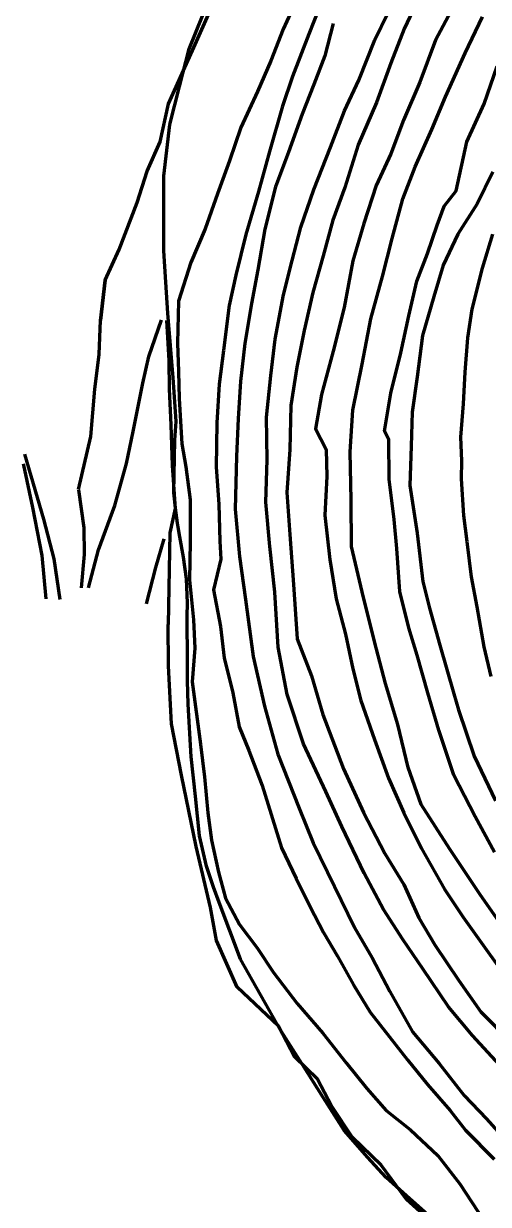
# Model space of a CAD drawing. Extents: x 334605 to 338795, y 3217454 to 3219673.
# Drawn here: x 334604.6 to 334763.6, y 3219003.6 to 3219407.8 of the extents above; entities that cross this region are included whole.
import ezdxf

# ---------------------------------------------------------------- set-up
doc = ezdxf.new("R2010")
doc.units = 0
doc.header["$MEASUREMENT"] = 0
doc.layers.add('CREST', color=5, linetype='Continuous', true_color=0x0000ff)
doc.layers.add('TOE', color=94, linetype='Continuous', true_color=0x00ac00)

msp = doc.modelspace()

# ---------------------------------------------------------------- linework, layer by layer
at = {"layer": 'CREST', "color": 5, "lineweight": 100, "true_color": 0x0000ff}
for points in [[(334623.382, 3219248.342, 1742.31), (334627.536, 3219266.467, 1742.864), (334628.906, 3219282.714, 1743.05), (334630.427, 3219294.635, 1743.134), (334630.877, 3219306.251, 1744.212), (334632.489, 3219320.049, 1742.298), (334637.241, 3219330.521, 1743.686), (334643.393, 3219346.651, 1743.936), (334646.894, 3219357.368, 1744.373), (334651.322, 3219367.398, 1744.009), (334654.145, 3219380.404, 1744.906), (334662.338, 3219398.642, 1744.247), (334670.053, 3219416.24, 1745.677)], [(334623.382, 3219248.342, 1742.31), (334627.536, 3219266.467, 1742.864), (334628.906, 3219282.714, 1743.05), (334630.427, 3219294.635, 1743.134), (334630.877, 3219306.251, 1744.212), (334632.489, 3219320.049, 1742.298), (334637.241, 3219330.521, 1743.686), (334643.393, 3219346.651, 1743.936), (334646.894, 3219357.368, 1744.373), (334651.322, 3219367.398, 1744.009), (334654.145, 3219380.404, 1744.906), (334662.338, 3219398.642, 1744.247), (334670.053, 3219416.24, 1745.677)], [(334744.833, 3218998.253, 1741.613), (334736.74, 3219005.506, 1741.359), (334728.647, 3219012.759, 1741.105), (334722.173, 3219019.809, 1741.06), (334714.261, 3219028.911, 1741.012), (334707.072, 3219040.227, 1741.154), (334699.882, 3219051.543, 1741.297), (334692.693, 3219062.859, 1741.439), (334685.739, 3219075.196, 1741.4), (334678.785, 3219087.533, 1741.36), (334675.119, 3219097.266, 1740.995), (334671.453, 3219106.999, 1740.63), (334669.587, 3219112.201, 1739.5), (334667.2, 3219119.356, 1739), (334664.763, 3219129.784, 1738.41), (334663.371, 3219143.263, 1738.944), (334661.844, 3219156.829, 1738.41), (334660.831, 3219174.796, 1735.562), (334660.611, 3219182.845, 1735.319), (334660.671, 3219193.787, 1735.169), (334660.538, 3219200.261, 1732.26), (334660.538, 3219204.945, 1731.287), (334660.612, 3219209.482, 1730.668), (334660.276, 3219217.723, 1728.37), (334659.306, 3219225.159, 1728.301), (334658.074, 3219232.123, 1729.576), (334657.49, 3219235.464, 1730.524), (334657.234, 3219236.815, 1730.47), (334656.502, 3219241.968, 1731.439), (334655.984, 3219247.182, 1732.324), (334656.317, 3219265.189, 1731.331), (334656.793, 3219271.62, 1730.588), (334655.712, 3219286.667, 1732.996), (334654.825, 3219297.689, 1734.415), (334653.938, 3219308.711, 1735.834), (334653.262, 3219319.368, 1737.51), (334652.585, 3219330.025, 1739.185), (334652.585, 3219342.881, 1741.463), (334652.585, 3219355.737, 1743.74), (334654.615, 3219373.329, 1744.87), (334657.931, 3219386.294, 1744.682), (334661.247, 3219399.26, 1744.494), (334668.425, 3219417.159, 1745.753)], [(334744.833, 3218998.253, 1741.613), (334736.74, 3219005.506, 1741.359), (334728.647, 3219012.759, 1741.105), (334722.173, 3219019.809, 1741.06), (334714.261, 3219028.911, 1741.012), (334707.072, 3219040.227, 1741.154), (334699.882, 3219051.543, 1741.297), (334692.693, 3219062.859, 1741.439), (334685.739, 3219075.196, 1741.4), (334678.785, 3219087.533, 1741.36), (334675.119, 3219097.266, 1740.995), (334671.453, 3219106.999, 1740.63), (334669.587, 3219112.201, 1739.5), (334667.2, 3219119.356, 1739), (334664.763, 3219129.784, 1738.41), (334663.371, 3219143.263, 1738.944), (334661.844, 3219156.829, 1738.41), (334660.831, 3219174.796, 1735.562), (334660.611, 3219182.845, 1735.319), (334660.671, 3219193.787, 1735.169), (334660.538, 3219200.261, 1732.26), (334660.538, 3219204.945, 1731.287), (334660.612, 3219209.482, 1730.668), (334660.276, 3219217.723, 1728.37), (334659.306, 3219225.159, 1728.301), (334658.074, 3219232.123, 1729.576), (334657.49, 3219235.464, 1730.524), (334657.234, 3219236.815, 1730.47), (334656.502, 3219241.968, 1731.439), (334655.984, 3219247.182, 1732.324), (334656.317, 3219265.189, 1731.331), (334656.793, 3219271.62, 1730.588), (334655.712, 3219286.667, 1732.996), (334654.825, 3219297.689, 1734.415), (334653.938, 3219308.711, 1735.834), (334653.262, 3219319.368, 1737.51), (334652.585, 3219330.025, 1739.185), (334652.585, 3219342.881, 1741.463), (334652.585, 3219355.737, 1743.74), (334654.615, 3219373.329, 1744.87), (334657.931, 3219386.294, 1744.682), (334661.247, 3219399.26, 1744.494), (334668.425, 3219417.159, 1745.753)], [(334751.677, 3219413.69, 1693.903), (334745.449, 3219402.186, 1694.926), (334740.152, 3219387.848, 1694.754), (334734.533, 3219374.82, 1694.957), (334730.155, 3219363.302, 1694.685), (334725.146, 3219352.429, 1695.191), (334720.948, 3219339.45, 1694.447), (334717.19, 3219326.646, 1694.713), (334714.245, 3219310.652, 1694.491), (334710.505, 3219295.692, 1695.019), (334706.527, 3219280.912, 1695.026), (334704.43, 3219269.139, 1694.201), (334708.077, 3219262.008, 1694.967), (334708.332, 3219252.847, 1694.61), (334707.623, 3219239.551, 1695.221), (334709.286, 3219224.42, 1695.691), (334711.54, 3219210.923, 1695.53), (334714.686, 3219198.814, 1695.928), (334717.179, 3219186.951, 1696.085), (334719.961, 3219176.048, 1695.634), (334724.654, 3219162.792, 1695.93), (334729.436, 3219149.535, 1695.858), (334734.621, 3219137.681, 1695.561), (334740.685, 3219125.389, 1695.979), (334748.612, 3219111.566, 1695.459), (334754.885, 3219101.959, 1695.259), (334762.911, 3219090.75, 1695.353), (334771.935, 3219078.188, 1694.792)], [(334705.61, 3219412.943, 1722.016), (334702.115, 3219404.216, 1722.204), (334696.556, 3219389.796, 1722.03), (334693.108, 3219379.551, 1721.986), (334688.734, 3219364.036, 1722.16), (334684.881, 3219350.393, 1722.251), (334680.614, 3219335.677, 1722.481), (334677.23, 3219321.718, 1722.571), (334674.875, 3219311.322, 1722.503), (334672.943, 3219295.958, 1722.765), (334671.517, 3219284.38, 1722.835), (334670.666, 3219271.211, 1723.347), (334670.497, 3219255.971, 1722.889), (334671.412, 3219243.274, 1722.293), (334671.725, 3219230.681, 1722.169), (334672.005, 3219224.444, 1722.285), (334669.505, 3219214.009, 1724.804), (334671.945, 3219201.47, 1724.36), (334673.142, 3219190.73, 1724.099), (334676.164, 3219178.683, 1724.334), (334678.291, 3219167.133, 1724.014), (334681.631, 3219159.02, 1724.524), (334686.139, 3219146.95, 1724.569), (334692.814, 3219125.615, 1723.9), (334697.843, 3219115.147, 1723.951), (334702.58, 3219105.506, 1724), (334707.204, 3219096.724, 1724.049), (334711.912, 3219088.541, 1723.167), (334717.426, 3219078.766, 1723.465), (334723.139, 3219069.411, 1723.348), (334729.738, 3219060.979, 1723.033), (334735.94, 3219053.077, 1723.684), (334742.776, 3219044.598, 1723.77), (334750.481, 3219035.753, 1723.523), (334755.78, 3219029.001, 1724.012), (334765.514, 3219019.037, 1723.267)], [(334767.374, 3219051.363, 1708.766), (334758.141, 3219061.414, 1708.282), (334749.895, 3219071.173, 1708.523), (334741.114, 3219084.198, 1708.662), (334734.269, 3219094.295, 1708.416), (334727.743, 3219104.579, 1708.18), (334721.127, 3219117.013, 1708.668), (334713.427, 3219132.955, 1708.601), (334707.964, 3219144.934, 1708.616), (334700.274, 3219161.306, 1708.484), (334694.715, 3219178.192, 1708.834), (334691.608, 3219194.351, 1708.165), (334690.547, 3219213.165, 1708.032), (334688.824, 3219228.829, 1708.009), (334687.486, 3219243.97, 1709.052), (334687.864, 3219258.516, 1709.384), (334687.68, 3219273.143, 1709.22), (334689.147, 3219287.423, 1709.065), (334690.656, 3219299.831, 1708.55), (334693.437, 3219314.967, 1708.32), (334696.408, 3219326.8, 1708.585), (334699.368, 3219338.168, 1708.893), (334703.823, 3219351.018, 1709.206), (334709.505, 3219365.578, 1709.032), (334714.361, 3219378.002, 1709.132), (334719.278, 3219388.508, 1708.859), (334724.743, 3219402.322, 1708.704), (334729.214, 3219411.44, 1708.674)], [(334702.115, 3219404.216, 1722.204)], [(334702.115, 3219404.216, 1722.204)], [(334702.115, 3219404.216, 1722.204)], [(334702.115, 3219404.216, 1722.204)], [(334696.556, 3219389.796, 1722.03)], [(334696.556, 3219389.796, 1722.03)], [(334696.556, 3219389.796, 1722.03)], [(334696.556, 3219389.796, 1722.03)], [(334765.698, 3219124.217, 1678.544), (334759.029, 3219136.402, 1678.658), (334751.772, 3219150.596, 1679.79), (334746.626, 3219165.967, 1679.76), (334742.842, 3219178.711, 1680.219), (334739.248, 3219191.649, 1680.202), (334736.312, 3219201.019, 1680.722), (334733.265, 3219213.414, 1680.55), (334732.235, 3219228.19, 1680.169), (334731.342, 3219238.06, 1680.483), (334729.607, 3219251.816, 1680.327), (334729.509, 3219265.508, 1680.426), (334728, 3219268.259, 1679.82), (334730.208, 3219281.303, 1679.41), (334733.599, 3219295.18, 1678.452), (334736.32, 3219307.804, 1677.859), (334739.089, 3219319.71, 1677.465), (334742.722, 3219329.117, 1676.995), (334746.031, 3219338.867, 1677.309), (334748.392, 3219345.327, 1677.759), (334752.556, 3219350.56, 1678.178), (334756.195, 3219367.411, 1678.874), (334762.095, 3219380.389, 1679.013), (334766.603, 3219393.307, 1679.965)], [(334693.108, 3219379.551, 1721.986)], [(334693.108, 3219379.551, 1721.986)], [(334693.108, 3219379.551, 1721.986)], [(334693.108, 3219379.551, 1721.986)], [(334688.734, 3219364.036, 1722.16)], [(334688.734, 3219364.036, 1722.16)], [(334688.734, 3219364.036, 1722.16)], [(334688.734, 3219364.036, 1722.16)], [(334684.881, 3219350.393, 1722.251)], [(334684.881, 3219350.393, 1722.251)], [(334684.881, 3219350.393, 1722.251)], [(334684.881, 3219350.393, 1722.251)], [(334680.614, 3219335.677, 1722.481)], [(334680.614, 3219335.677, 1722.481)], [(334680.614, 3219335.677, 1722.481)], [(334680.614, 3219335.677, 1722.481)], [(334764.945, 3219335.773, 1664.044), (334761.391, 3219324.1, 1664.388), (334757.933, 3219310.028, 1664.841), (334756.42, 3219300.223, 1665.578), (334755.553, 3219288.502, 1665.446), (334754.932, 3219277.678, 1665.363), (334753.978, 3219266.317, 1665.066), (334754.32, 3219258.139, 1665.028), (334754.221, 3219252.039, 1664.912), (334755.052, 3219239.405, 1664.439), (334756.142, 3219230.504, 1664.431), (334757.651, 3219218.465, 1664.696), (334759.575, 3219208.118, 1664.545), (334762.025, 3219194.469, 1663.818), (334764.45, 3219184.367, 1663.574)], [(334677.23, 3219321.718, 1722.571)], [(334677.23, 3219321.718, 1722.571)], [(334677.23, 3219321.718, 1722.571)], [(334677.23, 3219321.718, 1722.571)], [(334632.489, 3219320.049, 1742.298), (334630.877, 3219306.251, 1744.212)], [(334632.489, 3219320.049, 1742.298), (334630.877, 3219306.251, 1744.212)], [(334632.489, 3219320.049, 1742.298), (334630.877, 3219306.251, 1744.212)], [(334632.489, 3219320.049, 1742.298), (334630.877, 3219306.251, 1744.212)], [(334674.875, 3219311.322, 1722.503)], [(334674.875, 3219311.322, 1722.503)], [(334674.875, 3219311.322, 1722.503)], [(334674.875, 3219311.322, 1722.503)], [(334653.408, 3219306.182, 1727.12), (334654.243, 3219292.499, 1727.751), (334654.399, 3219282.723, 1728.476), (334654.942, 3219270.54, 1729.24), (334655.37, 3219256.548, 1730.15), (334656.442, 3219241.839, 1731.81), (334654.634, 3219233.525, 1732.132), (334654.004, 3219202.159, 1735.653)], [(334653.408, 3219306.182, 1727.12), (334654.243, 3219292.499, 1727.751), (334654.399, 3219282.723, 1728.476), (334654.942, 3219270.54, 1729.24), (334655.37, 3219256.548, 1730.15), (334656.442, 3219241.839, 1731.81), (334654.634, 3219233.525, 1732.132), (334654.004, 3219202.159, 1735.653)], [(334653.408, 3219306.182, 1727.12), (334654.243, 3219292.499, 1727.751), (334654.399, 3219282.723, 1728.476), (334654.942, 3219270.54, 1729.24), (334655.37, 3219256.548, 1730.15), (334656.442, 3219241.839, 1731.81), (334654.634, 3219233.525, 1732.132), (334654.004, 3219202.159, 1735.653)], [(334653.408, 3219306.182, 1727.12), (334654.243, 3219292.499, 1727.751), (334654.399, 3219282.723, 1728.476), (334654.942, 3219270.54, 1729.24), (334655.37, 3219256.548, 1730.15), (334656.442, 3219241.839, 1731.81), (334654.634, 3219233.525, 1732.132), (334654.004, 3219202.159, 1735.653)], [(334672.943, 3219295.958, 1722.765)], [(334672.943, 3219295.958, 1722.765)], [(334672.943, 3219295.958, 1722.765)], [(334672.943, 3219295.958, 1722.765)], [(334670.666, 3219271.211, 1723.347)], [(334670.666, 3219271.211, 1723.347)], [(334670.666, 3219271.211, 1723.347)], [(334670.666, 3219271.211, 1723.347)], [(334612.262, 3219210.961, 1740.677), (334610.937, 3219225.735, 1741.2), (334607.726, 3219242.202, 1741.916), (334604.682, 3219256.651, 1742.117), (334604.592, 3219257.087, 1742.108)], [(334612.262, 3219210.961, 1740.677), (334610.937, 3219225.735, 1741.2), (334607.726, 3219242.202, 1741.916), (334604.682, 3219256.651, 1742.117), (334604.592, 3219257.087, 1742.108)], [(334612.262, 3219210.961, 1740.677), (334610.937, 3219225.735, 1741.2), (334607.726, 3219242.202, 1741.916), (334604.682, 3219256.651, 1742.117), (334604.592, 3219257.087, 1742.108)], [(334612.262, 3219210.961, 1740.677), (334610.937, 3219225.735, 1741.2), (334607.726, 3219242.202, 1741.916), (334604.682, 3219256.651, 1742.117), (334604.592, 3219257.087, 1742.108)], [(334670.497, 3219255.971, 1722.889)], [(334670.497, 3219255.971, 1722.889)], [(334670.497, 3219255.971, 1722.889)], [(334670.497, 3219255.971, 1722.889)], [(334623.392, 3219248.266, 1742.332), (334625.165, 3219235.19, 1738.758), (334625.316, 3219226.091, 1737.027), (334624.326, 3219214.702, 1735.864)], [(334623.392, 3219248.266, 1742.332), (334625.165, 3219235.19, 1738.758), (334625.316, 3219226.091, 1737.027), (334624.326, 3219214.702, 1735.864)], [(334623.392, 3219248.266, 1742.332), (334625.165, 3219235.19, 1738.758), (334625.316, 3219226.091, 1737.027), (334624.326, 3219214.702, 1735.864)], [(334623.392, 3219248.266, 1742.332), (334625.165, 3219235.19, 1738.758), (334625.316, 3219226.091, 1737.027), (334624.326, 3219214.702, 1735.864)], [(334671.412, 3219243.274, 1722.293)], [(334671.412, 3219243.274, 1722.293)], [(334671.412, 3219243.274, 1722.293)], [(334671.412, 3219243.274, 1722.293)], [(334646.655, 3219209.149, 1734.664), (334649.833, 3219221.606, 1733.274), (334652.613, 3219231.452, 1732.346)], [(334646.655, 3219209.149, 1734.664), (334649.833, 3219221.606, 1733.274), (334652.613, 3219231.452, 1732.346)], [(334646.655, 3219209.149, 1734.664), (334649.833, 3219221.606, 1733.274), (334652.613, 3219231.452, 1732.346)], [(334646.655, 3219209.149, 1734.664), (334649.833, 3219221.606, 1733.274), (334652.613, 3219231.452, 1732.346)], [(334671.725, 3219230.681, 1722.169), (334672.005, 3219224.444, 1722.285)], [(334671.725, 3219230.681, 1722.169), (334672.005, 3219224.444, 1722.285)], [(334671.725, 3219230.681, 1722.169), (334672.005, 3219224.444, 1722.285)], [(334671.725, 3219230.681, 1722.169), (334672.005, 3219224.444, 1722.285)], [(334669.505, 3219214.009, 1724.804), (334671.945, 3219201.47, 1724.36)], [(334669.505, 3219214.009, 1724.804), (334671.945, 3219201.47, 1724.36)], [(334669.505, 3219214.009, 1724.804), (334671.945, 3219201.47, 1724.36)], [(334669.505, 3219214.009, 1724.804), (334671.945, 3219201.47, 1724.36)], [(334749.146, 3218993.05, 1741.929), (334735.53, 3219005.265, 1742.341), (334726.869, 3219017.044, 1741.858), (334717.099, 3219026.536, 1741.391), (334709.86, 3219037.283, 1741.14), (334705.133, 3219046.498, 1741.353), (334697.204, 3219054.078, 1742.508), (334691.77, 3219064.607, 1742.251), (334677.665, 3219077.91, 1742.592), (334670.526, 3219093.922, 1741.49), (334668.508, 3219105.268, 1734.534), (334663.574, 3219126.136, 1735.575), (334658.54, 3219150.578, 1735.074), (334655.193, 3219168.081, 1737.303), (334654.136, 3219187.929, 1735.868), (334654.004, 3219202.159, 1735.653)], [(334749.146, 3218993.05, 1741.929), (334735.53, 3219005.265, 1742.341), (334726.869, 3219017.044, 1741.858), (334717.099, 3219026.536, 1741.391), (334709.86, 3219037.283, 1741.14), (334705.133, 3219046.498, 1741.353), (334697.204, 3219054.078, 1742.508), (334691.77, 3219064.607, 1742.251), (334677.665, 3219077.91, 1742.592), (334670.526, 3219093.922, 1741.49), (334668.508, 3219105.268, 1734.534), (334663.574, 3219126.136, 1735.575), (334658.54, 3219150.578, 1735.074), (334655.193, 3219168.081, 1737.303), (334654.136, 3219187.929, 1735.868), (334654.004, 3219202.159, 1735.653)], [(334749.146, 3218993.05, 1741.929), (334735.53, 3219005.265, 1742.341), (334726.869, 3219017.044, 1741.858), (334717.099, 3219026.536, 1741.391), (334709.86, 3219037.283, 1741.14), (334705.133, 3219046.498, 1741.353), (334697.204, 3219054.078, 1742.508), (334691.77, 3219064.607, 1742.251), (334677.665, 3219077.91, 1742.592), (334670.526, 3219093.922, 1741.49), (334668.508, 3219105.268, 1734.534), (334663.574, 3219126.136, 1735.575), (334658.54, 3219150.578, 1735.074), (334655.193, 3219168.081, 1737.303), (334654.136, 3219187.929, 1735.868), (334654.004, 3219202.159, 1735.653)], [(334749.146, 3218993.05, 1741.929), (334735.53, 3219005.265, 1742.341), (334726.869, 3219017.044, 1741.858), (334717.099, 3219026.536, 1741.391), (334709.86, 3219037.283, 1741.14), (334705.133, 3219046.498, 1741.353), (334697.204, 3219054.078, 1742.508), (334691.77, 3219064.607, 1742.251), (334677.665, 3219077.91, 1742.592), (334670.526, 3219093.922, 1741.49), (334668.508, 3219105.268, 1734.534), (334663.574, 3219126.136, 1735.575), (334658.54, 3219150.578, 1735.074), (334655.193, 3219168.081, 1737.303), (334654.136, 3219187.929, 1735.868), (334654.004, 3219202.159, 1735.653)]]:
    msp.add_polyline3d(points, dxfattribs=at)
at = {"layer": 'TOE', "color": 94, "lineweight": 100, "true_color": 0x00ac00}
for points in [[(334704.663, 3219430.687, 1722.277), (334693.374, 3219405.893, 1722.287), (334689.151, 3219395.058, 1722.02), (334684.562, 3219384.664, 1722.336), (334678.94, 3219372.249, 1722.503), (334675.026, 3219360.879, 1722.586), (334670.883, 3219349.527, 1722.397), (334666.682, 3219337.604, 1722.553), (334661.786, 3219326.063, 1722.789), (334657.584, 3219312.873, 1722.924), (334657.255, 3219298.469, 1723.156), (334657.6, 3219288.754, 1723.121), (334657.825, 3219279.54, 1723.484), (334658.666, 3219263.95, 1723.413), (334660.081, 3219256.135, 1723.171), (334661.545, 3219244.814, 1722.672), (334661.573, 3219230.376, 1723.444), (334661.305, 3219217.368, 1724.791), (334662.685, 3219203.673, 1724.582), (334663.191, 3219193.971, 1724.149), (334662.205, 3219182.463, 1724.717), (334665.094, 3219161.112, 1724.896), (334666.487, 3219149.953, 1724.571), (334667.566, 3219137.616, 1724.22), (334668.839, 3219128.328, 1724.801), (334671.261, 3219117.373, 1724.752), (334673.667, 3219108.475, 1724.67), (334678.448, 3219099.393, 1724.592), (334684.523, 3219091.416, 1724.639), (334690.015, 3219082.993, 1724.585), (334698.172, 3219072.334, 1724.378), (334706.956, 3219062.259, 1724.437), (334714.877, 3219052.073, 1724.301), (334721.96, 3219043.264, 1724.382), (334728.548, 3219035.684, 1724.358), (334736.972, 3219029.108, 1724.522), (334746.289, 3219020.383, 1724.481), (334753.783, 3219010.682, 1724.279), (334761.998, 3218998.096, 1724.155)], [(334738.794, 3219414.502, 1695.854), (334734.776, 3219406.057, 1695.958), (334730.233, 3219394.253, 1695.703), (334725.302, 3219380.855, 1695.779), (334719.069, 3219366.313, 1695.646), (334714.457, 3219351.686, 1695.17), (334710.396, 3219340.529, 1695.409), (334707.05, 3219328.399, 1695.22), (334703.571, 3219315.831, 1694.835), (334700.513, 3219302.816, 1695.076), (334698.037, 3219290.173, 1694.995), (334695.966, 3219277.064, 1695.461), (334695.651, 3219262.009, 1695.922), (334694.636, 3219247.35, 1695.814), (334695.631, 3219232.909, 1696.074), (334696.851, 3219215.801, 1696.007), (334698.161, 3219197.274, 1697.017), (334703.072, 3219184.526, 1696.667), (334706.948, 3219171.289, 1696.662), (334714.028, 3219152.722, 1696.162), (334720.889, 3219137.728, 1696.025), (334728.2, 3219123.684, 1695.954), (334734.678, 3219113.133, 1695.261), (334739.738, 3219101.664, 1695.654), (334745.285, 3219092.402, 1695.53), (334753.485, 3219080.207, 1695.3), (334760.991, 3219069.566, 1695.45), (334771.504, 3219058.911, 1695.298)], [(334768.897, 3219097.997, 1679.541), (334760.653, 3219109.812, 1679.7), (334750.344, 3219125.21, 1679.605), (334740.525, 3219140.514, 1680.02), (334736.149, 3219153.157, 1680.052), (334732.635, 3219167.911, 1680.194), (334728.369, 3219181.979, 1680.643), (334724.564, 3219196.353, 1681.01), (334720.337, 3219213.273, 1680.782), (334716.772, 3219228.843, 1681.195), (334716.595, 3219244.738, 1681.31), (334716.261, 3219261.254, 1680.849), (334717.256, 3219275.499, 1680.45), (334720.433, 3219291.219, 1680.058), (334723.325, 3219306.793, 1679.083), (334727.322, 3219321.215, 1678.551), (334730.648, 3219334.23, 1678.008), (334734.256, 3219347.886, 1678.164), (334738.478, 3219358.762, 1678.977), (334744.217, 3219371.595, 1679.131), (334748.943, 3219382.833, 1679.624), (334755.591, 3219397.711, 1680.802), (334761.569, 3219410.168, 1680.972)], [(334710.508, 3219407.892, 1709.167), (334707.614, 3219396.838, 1709.033), (334703.907, 3219387.046, 1709.001), (334699.874, 3219376.88, 1709.202), (334695.144, 3219363.871, 1709.156), (334690.79, 3219351.932, 1709.562), (334687.103, 3219337.479, 1709.156), (334684.673, 3219323.574, 1708.556), (334682.565, 3219312.079, 1709.037), (334680.302, 3219298.323, 1709.297), (334678.719, 3219285.323, 1709.346), (334677.941, 3219272.65, 1709.445), (334677.453, 3219259.586, 1709.546), (334676.914, 3219241.594, 1709.187), (334678.465, 3219225.452, 1708.38), (334680.484, 3219210.696, 1707.969), (334683.159, 3219191.177, 1708.509), (334686.97, 3219174.21, 1708.639), (334691.517, 3219157.755, 1708.865), (334698.794, 3219139.233, 1709.193), (334703.592, 3219127.43, 1709.06), (334710.984, 3219112.398, 1708.686), (334717.789, 3219098.353, 1708.722), (334723.82, 3219087.955, 1708.692), (334729.801, 3219076.453, 1708.818), (334737.663, 3219062.647, 1708.915), (334746.776, 3219051.79, 1709.149), (334755.25, 3219040.895, 1709.155), (334762.894, 3219032.926, 1709.166), (334770.713, 3219024.181, 1709.056)], [(334765.145, 3219357.119, 1664.971), (334759.689, 3219346.167, 1664.474), (334753.085, 3219335.776, 1665.17), (334748.096, 3219325.096, 1665.153), (334744.917, 3219314.44, 1665.296), (334741.016, 3219301.096, 1665.268), (334739.153, 3219286.923, 1665.66), (334737.496, 3219274.766, 1665.738), (334737.122, 3219263.227, 1665.467), (334736.742, 3219249.667, 1665.129), (334739.23, 3219233.401, 1664.886), (334741.146, 3219216.803, 1664.399), (334743.441, 3219207.698, 1664.499), (334746.918, 3219195.032, 1663.584), (334751.781, 3219178.343, 1664.068), (334753.308, 3219172.875, 1663.307), (334758.718, 3219157.074, 1663.422), (334766.045, 3219141.797, 1662.992)], [(334626.792, 3219214.719, 1734.74), (334630.244, 3219227.726, 1733.651), (334635.752, 3219242.883, 1732.083), (334639.787, 3219257.272, 1730.829), (334642.09, 3219268.194, 1729.734), (334645.348, 3219284.794, 1728.39), (334647.469, 3219293.9, 1727.719), (334651.775, 3219306.468, 1726.957)], [(334626.792, 3219214.719, 1734.74), (334630.244, 3219227.726, 1733.651), (334635.752, 3219242.883, 1732.083), (334639.787, 3219257.272, 1730.829), (334642.09, 3219268.194, 1729.734), (334645.348, 3219284.794, 1728.39), (334647.469, 3219293.9, 1727.719), (334651.775, 3219306.468, 1726.957)], [(334626.792, 3219214.719, 1734.74), (334630.244, 3219227.726, 1733.651), (334635.752, 3219242.883, 1732.083), (334639.787, 3219257.272, 1730.829), (334642.09, 3219268.194, 1729.734), (334645.348, 3219284.794, 1728.39), (334647.469, 3219293.9, 1727.719), (334651.775, 3219306.468, 1726.957)], [(334626.792, 3219214.719, 1734.74), (334630.244, 3219227.726, 1733.651), (334635.752, 3219242.883, 1732.083), (334639.787, 3219257.272, 1730.829), (334642.09, 3219268.194, 1729.734), (334645.348, 3219284.794, 1728.39), (334647.469, 3219293.9, 1727.719), (334651.775, 3219306.468, 1726.957)], [(334604.923, 3219260.397, 1741.262), (334611.35, 3219238.195, 1739.237), (334614.977, 3219224.601, 1737.289), (334616.979, 3219210.629, 1736.288)], [(334604.923, 3219260.397, 1741.262), (334611.35, 3219238.195, 1739.237), (334614.977, 3219224.601, 1737.289), (334616.979, 3219210.629, 1736.288)], [(334604.923, 3219260.397, 1741.262), (334611.35, 3219238.195, 1739.237), (334614.977, 3219224.601, 1737.289), (334616.979, 3219210.629, 1736.288)], [(334604.923, 3219260.397, 1741.262), (334611.35, 3219238.195, 1739.237), (334614.977, 3219224.601, 1737.289), (334616.979, 3219210.629, 1736.288)]]:
    msp.add_polyline3d(points, dxfattribs=at)

doc.saveas('drawing.dxf')
